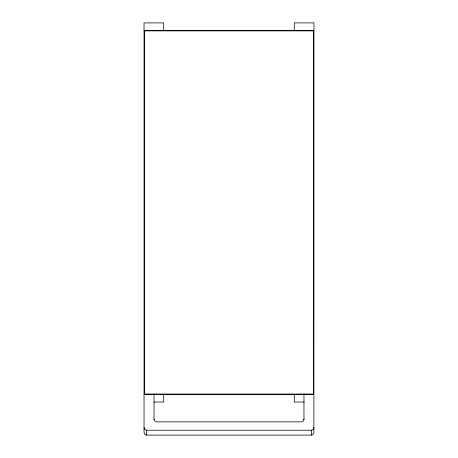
<?xml version="1.0" encoding="UTF-8"?>
<svg xmlns="http://www.w3.org/2000/svg" width="458" height="458" viewBox="0 0 458 458"><rect width="100%" height="100%" fill="white"/><g stroke="black" fill="none" stroke-linecap="round" stroke-linejoin="round"><path stroke-width="0.69" d="M313.965 427.451L313.232 429.427L311.469 430.245L146.531 430.245L144.768 429.427L144.035 427.451M163.701 30.623L163.701 22.9L144.035 22.9L144.035 432.306L144.768 434.281L146.531 435.1L311.469 435.1L312.717 434.728L313.879 433.033L313.965 22.9L294.299 22.9L294.299 30.623M144.035 30.394L313.965 30.394M144.522 30.881L313.478 30.881M144.522 394.052L313.478 394.052M144.035 394.533L313.965 394.533M153.865 402.032L163.701 402.032L163.701 394.304M304.135 402.032L294.299 402.032L294.299 394.304M154.031 419.076L154.655 420.925L156.527 421.87L301.473 421.87L303.345 420.925L303.969 419.076M313.478 30.394L313.478 394.533M311.469 430.245L311.469 435.1M304.255 394.052L304.255 394.533M303.969 393.88L303.969 419.734M154.031 393.88L154.031 419.734M153.745 394.052L153.745 394.533M146.531 430.245L146.531 435.1M144.522 30.394L144.522 394.533"/></g></svg>
